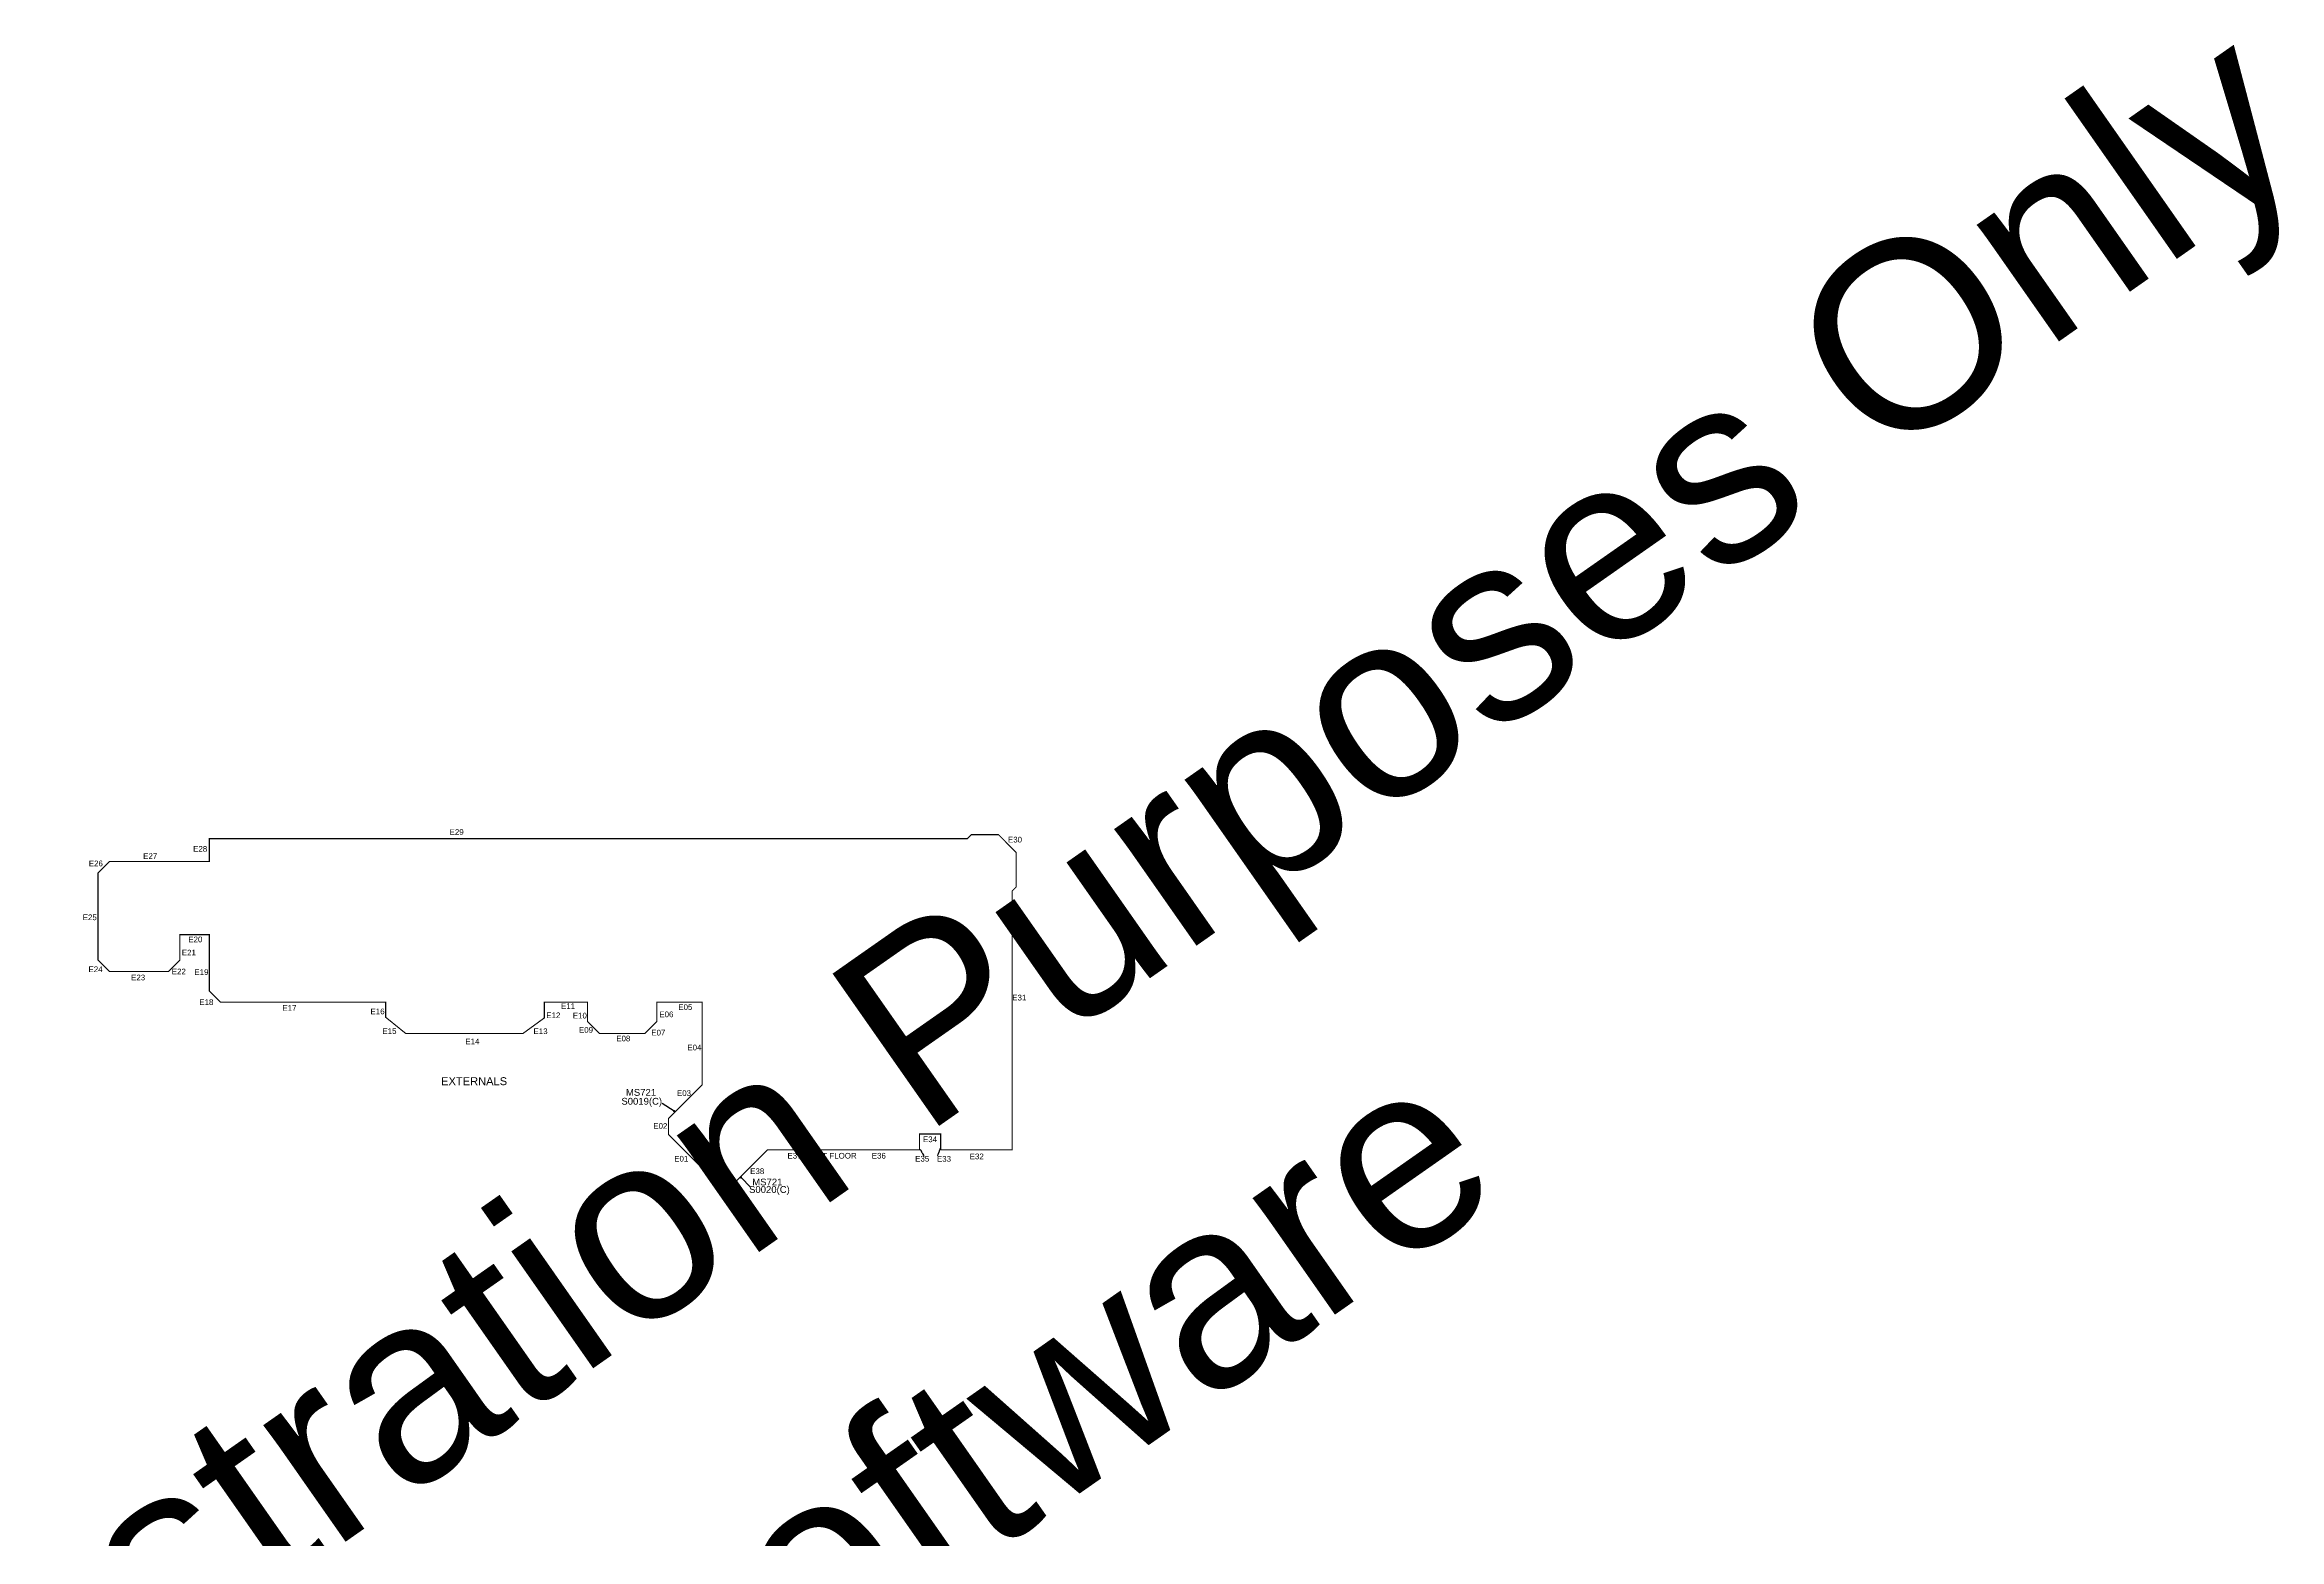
# Model space of a CAD drawing. Extents: x -211487 to 129179, y -113885 to 184348.
# Drawn here: x -85013 to 111854, y 52744 to 184348 of the extents above; entities that cross this region are included whole.
import ezdxf

# ---------------------------------------------------------------- set-up
doc = ezdxf.new("R2010")
doc.units = 0
doc.linetypes.add('HIDDEN', pattern=[0.375, 0.25, -0.125])
doc.layers.get('0').update_dxf_attribs({"linetype": 'CONTINUOUS'})
doc.layers.add('Items-Negative', color=104, linetype='CONTINUOUS')
doc.layers.add('LINE_DRAWING', color=7, linetype='CONTINUOUS')
doc.styles.add('BOX-TEXT', font='arial.ttf')
doc.styles.get("Standard").update_dxf_attribs({"font": 'arial.ttf'})

msp = doc.modelspace()

# ---------------------------------------------------------------- linework, layer by layer
at = {"layer": 'Items-Negative', "color": 106, "ltscale": 0.5}
for p, q in [((-29557, 90449), (-30610, 91118)), ((-23667, 84600), (-22819, 83763))]:
    msp.add_line(p, q, dxfattribs=at)
at = {"layer": 'Items-Negative', "color": 106, "ltscale": 0.5, "const_width": 95.3}
for points in [[(-29605, 90449, 1), (-29510, 90449, 1)], [(-23715, 84600, 1), (-23620, 84600, 1)]]:
    msp.add_lwpolyline(points, format="xyb", close=True, dxfattribs=at)
at = {"layer": 'LINE_DRAWING', "linetype": 'HIDDEN'}
for p, q in [((-7951, 87179), (-7536, 86482)), ((-6075, 87285), (-6365, 86521))]:
    msp.add_line(p, q, dxfattribs=at)
at = {"layer": 'LINE_DRAWING', "const_width": 100}
msp.add_lwpolyline([(-79306, 112432), (-70511, 112432), (-70511, 114432), (-3741, 114433), (-3391, 114783), (-980, 114783), (575, 113228), (575, 110183), (225, 109833), (225, 87383), (225, 87033), (-6075, 87033), (-6075, 88433), (-7951, 88433), (-7951, 87033), (-21330, 87033), (-24298, 84065), (-25723, 84063), (-30061, 88381), (-30063, 89799), (-29500, 90362), (-27091, 92770), (-27091, 100033), (-31091, 100033), (-31091, 98338), (-32146, 97283), (-36136, 97283), (-37191, 98338), (-37191, 100033), (-40991, 100033), (-40991, 98655), (-42877, 97283), (-53205, 97283), (-54975, 98714), (-54975, 100032), (-69506, 100032), (-70511, 101037), (-70511, 105982), (-73111, 105982), (-73111, 103737), (-74116, 102732), (-79306, 102732), (-80311, 103737), (-80311, 111427)], close=True, dxfattribs=at)

# ---------------------------------------------------------------- texts
at = {"color": 1, "char_height": 16368.56, "attachment_point": 1, "rotation": 34.99941}
for s, insert in [('For Demonstration Purposes Only', (-177433, -10763)), ('Tailor Made Software', (-143379, -27950))]:
    msp.add_mtext(s, dxfattribs=dict(at, insert=insert))
at = {"layer": 'Items-Negative', "ltscale": 0.5, "style": 'BOX-TEXT'}
for s, p in [('S0019(C)', (-34207, 91014)), ('MS721', (-33806, 91794)), ('S0020(C)', (-22958, 83243)), ('MS721', (-22676, 83903))]:
    msp.add_text(s, height=600, dxfattribs=at).set_placement(p)
at = {"layer": 'LINE_DRAWING', "ltscale": 0.5, "style": 'BOX-TEXT'}
for s, height, p in [('E29', 500, (-49340, 114773)), ('E30', 500, (-153, 114102)), ('E26', 500, (-81128, 112008)), ('E27', 500, (-76336, 112654)), ('E28', 500, (-71937, 113286)), ('E25', 500, (-81663, 107262)), ('E21', 500, (-72933, 104155)), ('E20', 500, (-72363, 105315)), ('E24', 500, (-81155, 102682)), ('E23', 500, (-77402, 101964)), ('E22', 500, (-73820, 102491)), ('E19', 500, (-71826, 102437)), ('E31', 500, (225, 100191)), ('E18', 500, (-71394, 99792)), ('E17', 500, (-64072, 99279)), ('E16', 500, (-56308, 98976)), ('E12', 500, (-40824, 98631)), ('E11', 500, (-39526, 99451)), ('E10', 500, (-38489, 98604)), ('E06', 500, (-30866, 98717)), ('E05', 500, (-29197, 99359)), ('E15', 500, (-55259, 97242)), ('E14', 500, (-47954, 96330)), ('E13', 500, (-41949, 97229)), ('E09', 500, (-37949, 97344)), ('E08', 500, (-34661, 96592)), ('E07', 500, (-31576, 97106)), ('E04', 500, (-28393, 95797)), ('EXTERNALS', 700, (-50088, 92731)), ('E03', 500, (-29315, 91781)), ('E02', 500, (-31400, 88890)), ('E37-FIRST FLOOR', 500, (-19572, 86267)), ('E36', 500, (-12149, 86267)), ('E34', 500, (-7638, 87714)), ('E32', 500, (-3523, 86208)), ('E01', 500, (-29554, 86005)), ('E38', 500, (-22862, 84904)), ('E35', 500, (-8326, 86004)), ('E33', 500, (-6408, 85989))]:
    msp.add_text(s, height=height, dxfattribs=at).set_placement(p)

doc.saveas('drawing.dxf')
